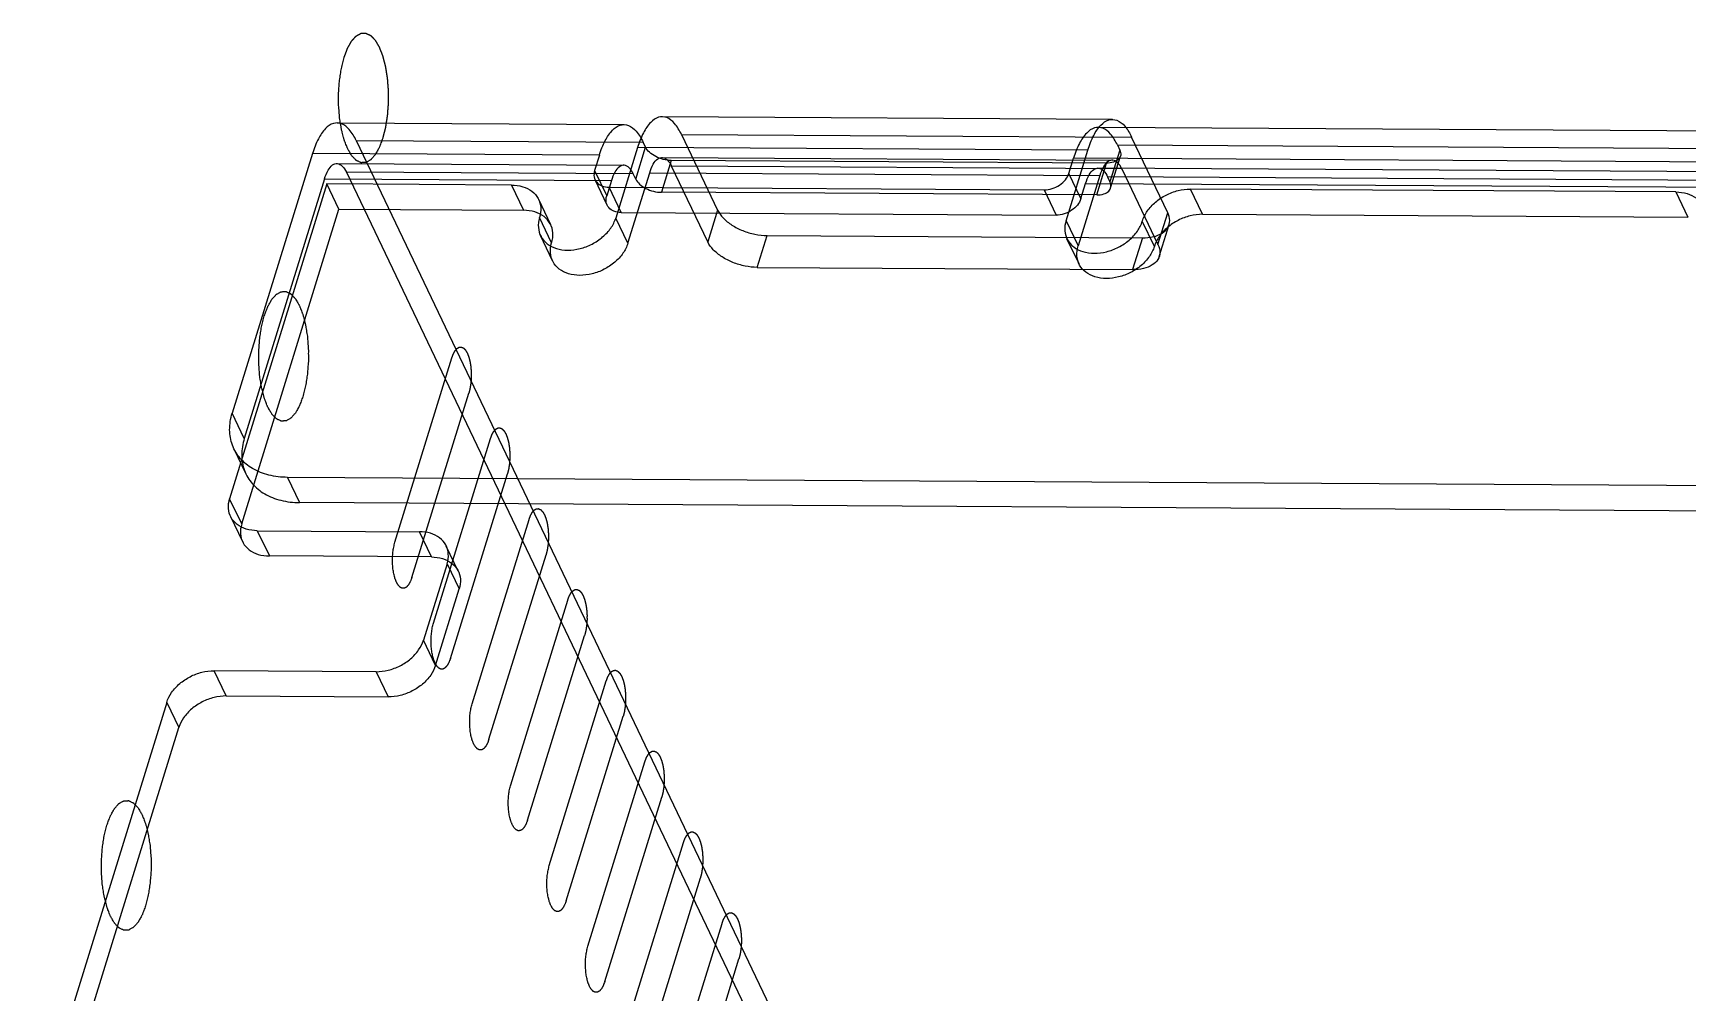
# Model space of a CAD drawing. Header units: millimetres. Extents: x 753 to 1632, y 352 to 973.
# Drawn here: x 1207.99 to 1218.18, y 779.76 to 785.67 of the extents above; entities that cross this region are included whole.
import ezdxf

# ---------------------------------------------------------------- set-up
doc = ezdxf.new("R2010")
doc.units = ezdxf.units.MM
doc.header["$LTSCALE"] = 30.734
doc.linetypes.add('HIDDEN', pattern=[0.2, 0.1, -0.1])
doc.layers.get('0').update_dxf_attribs({"linetype": 'CONTINUOUS'})
doc.layers.add('5_ALL_CURVES', color=7, linetype='CONTINUOUS')

msp = doc.modelspace()

# ---------------------------------------------------------------- linework, layer by layer
at = {"color": 6, "linetype": 'Continuous'}
for p, q in [((1214.63669, 785.13958), (1211.86552, 785.15606)), ((1209.86408, 785.11849), (1211.62994, 785.10798)), ((1218.79647, 785.06536), (1214.5489, 785.09062)), ((1209.98214, 785.01016), (1211.748, 784.99965)), ((1209.98214, 785.01016), (1215.05894, 774.38104)), ((1211.7141, 784.96687), (1211.58, 784.5329)), ((1211.70232, 784.77274), (1211.76284, 784.96857)), ((1214.48527, 784.95038), (1211.7141, 784.96687)), ((1211.76284, 784.96857), (1211.748, 784.99965)), ((1211.98358, 785.04774), (1214.75474, 785.03125)), ((1211.98358, 785.04774), (1212.20625, 784.58155)), ((1214.66696, 784.98229), (1218.91453, 784.95703)), ((1214.66696, 784.98229), (1214.6818, 784.95121)), ((1214.97741, 784.56506), (1214.75474, 785.03125)), ((1209.71266, 784.92929), (1209.21885, 783.3313)), ((1211.47852, 784.91878), (1209.71266, 784.92929)), ((1209.8626, 784.86849), (1211.62845, 784.85799)), ((1211.47852, 784.91878), (1211.44947, 784.82478)), ((1211.92152, 784.88705), (1211.861, 784.69122)), ((1211.86403, 784.90607), (1214.6352, 784.88959)), ((1214.60031, 784.87112), (1211.92152, 784.88705)), ((1214.69423, 784.83542), (1211.92306, 784.85191)), ((1212.14573, 784.38572), (1211.92306, 784.85191)), ((1214.35116, 784.51642), (1214.48527, 784.95038)), ((1214.36843, 784.80742), (1214.39748, 784.90142)), ((1218.64505, 784.87616), (1214.39748, 784.90142)), ((1214.5398, 784.67529), (1214.60031, 784.87112)), ((1214.6818, 784.95121), (1214.62128, 784.75538)), ((1214.6254, 784.71771), (1214.68592, 784.91355)), ((1209.78689, 784.77389), (1209.29307, 783.1759)), ((1209.78689, 784.77389), (1211.55274, 784.76339)), ((1211.68748, 784.80382), (1209.92163, 784.81433)), ((1209.92163, 784.81433), (1214.99843, 774.18521)), ((1211.44947, 784.82478), (1211.52369, 784.66939)), ((1211.52647, 784.61264), (1211.45225, 784.76804)), ((1211.55274, 784.76339), (1211.52369, 784.66939)), ((1211.65422, 784.37751), (1211.78833, 784.81147)), ((1211.70232, 784.77274), (1211.68748, 784.80382)), ((1211.78833, 784.81147), (1214.55949, 784.79499)), ((1214.44265, 784.65203), (1214.36843, 784.80742)), ((1214.55949, 784.79499), (1214.42538, 784.36102)), ((1218.79498, 784.81536), (1214.54741, 784.84062)), ((1218.85401, 784.7612), (1214.60644, 784.78646)), ((1214.60644, 784.78646), (1214.62128, 784.75538)), ((1214.69423, 784.83542), (1214.91689, 784.36923)), ((1209.80173, 784.74281), (1209.2031, 782.80565)), ((1210.93761, 784.73605), (1209.80173, 784.74281)), ((1209.87595, 784.58741), (1209.80173, 784.74281)), ((1210.93761, 784.73605), (1211.01183, 784.58066)), ((1211.17954, 784.49117), (1211.10532, 784.64656)), ((1211.53809, 784.72224), (1214.21688, 784.7063)), ((1211.61231, 784.56684), (1211.53809, 784.72224)), ((1214.5398, 784.67529), (1211.861, 784.69122)), ((1214.21688, 784.7063), (1214.2911, 784.55091)), ((1214.44265, 784.65203), (1214.4717, 784.74603)), ((1214.4717, 784.74603), (1218.71927, 784.72076)), ((1218.10414, 784.69343), (1215.11652, 784.7112)), ((1215.19074, 784.5558), (1215.11652, 784.7112)), ((1218.10414, 784.69343), (1218.17836, 784.53803)), ((1209.27732, 782.65025), (1209.87595, 784.58741)), ((1209.87595, 784.58741), (1211.01183, 784.58066)), ((1211.61231, 784.56684), (1214.2911, 784.55091)), ((1212.20625, 784.58155), (1212.14573, 784.38572)), ((1214.91689, 784.36923), (1214.97741, 784.56506)), ((1215.19074, 784.5558), (1218.17836, 784.53803)), ((1211.18497, 784.3803), (1211.11075, 784.53569)), ((1211.65422, 784.37751), (1211.58, 784.5329)), ((1214.35116, 784.51642), (1214.42538, 784.36102)), ((1214.89463, 784.35823), (1214.82041, 784.51363)), ((1214.92482, 784.29679), (1214.98534, 784.49263)), ((1211.1904, 784.26943), (1211.11617, 784.42483)), ((1212.45088, 784.22895), (1212.5114, 784.42478)), ((1212.5114, 784.42478), (1214.8207, 784.41104)), ((1214.43081, 784.25016), (1214.35659, 784.40555)), ((1214.8207, 784.41104), (1214.76019, 784.21521)), ((1212.45088, 784.22895), (1214.76019, 784.21521)), ((1209.29307, 783.1759), (1209.21885, 783.3313)), ((1209.22953, 783.11306), (1209.30375, 782.95766)), ((1222.49177, 782.85997), (1209.55968, 782.93689)), ((1209.55968, 782.93689), (1209.6339, 782.78149)), ((1209.27732, 782.65025), (1209.2031, 782.80565)), ((1222.566, 782.70457), (1209.6339, 782.78149)), ((1209.20844, 782.69652), (1209.28267, 782.54113)), ((1209.37352, 782.60844), (1210.37113, 782.60251)), ((1209.37352, 782.60844), (1209.44774, 782.45304)), ((1210.44536, 782.44711), (1210.37113, 782.60251)), ((1210.61043, 782.35903), (1210.53621, 782.51442)), ((1210.44536, 782.44711), (1209.44774, 782.45304)), ((1210.54155, 782.4053), (1210.39631, 781.93531)), ((1210.54155, 782.4053), (1210.61577, 782.24991)), ((1210.47053, 781.77991), (1210.61577, 782.24991)), ((1210.47053, 781.77991), (1210.39631, 781.93531)), ((1210.10486, 781.74085), (1209.10724, 781.74678)), ((1209.18147, 781.59139), (1209.10724, 781.74678)), ((1210.10486, 781.74085), (1210.17908, 781.58545)), ((1209.18147, 781.59139), (1210.17908, 781.58545)), ((1208.8158, 781.55232), (1207.99344, 778.89119)), ((1208.8158, 781.55232), (1208.89002, 781.39693)), ((1208.06767, 778.73579), (1208.89002, 781.39693))]:
    msp.add_line(p, q, dxfattribs=at)
for points, start_tangent, end_tangent in [([(1211.98358, 785.04774), (1211.94091, 785.11497), (1211.89303, 785.1507), (1211.84317, 785.15278), (1211.79462, 785.12117), (1211.7506, 785.05786), (1211.7141, 784.96687)], (-0.43099323, 0.90235516), (-0.29524737, -0.95542084)), ([(1209.98214, 785.01016), (1209.93947, 785.07739), (1209.8916, 785.11312), (1209.84173, 785.1152), (1209.79318, 785.08359), (1209.74916, 785.02028), (1209.71266, 784.92929)], (-0.43099323, 0.90235516), (-0.29524737, -0.95542084)), ([(1211.47852, 784.91878), (1211.51501, 785.00977), (1211.55903, 785.07308), (1211.60758, 785.1047), (1211.65744, 785.10262), (1211.70532, 785.06689), (1211.748, 784.99965)], (0.29524737, 0.95542084), (0.43099323, -0.90235516)), ([(1214.66696, 784.98229), (1214.62429, 785.04953), (1214.57641, 785.08526), (1214.52654, 785.08734), (1214.47799, 785.05572), (1214.43398, 784.99242), (1214.39748, 784.90142)], (-0.43099323, 0.90235516), (-0.29524737, -0.95542084)), ([(1214.48527, 784.95038), (1214.52176, 785.04137), (1214.56577, 785.10468), (1214.61433, 785.1363), (1214.66419, 785.13422), (1214.71207, 785.09849), (1214.75474, 785.03125)], (0.29524737, 0.95542084), (0.43099323, -0.90235516)), ([(1211.92152, 784.88705), (1211.87223, 784.89358), (1211.82531, 784.91123), (1211.78702, 784.93736), (1211.76284, 784.96857)], (-0.99998231, 0.00594787), (-0.43099323, 0.90235516)), ([(1209.78689, 784.77389), (1209.8093, 784.82694), (1209.83668, 784.85935), (1209.8664, 784.86827), (1209.89564, 784.85285), (1209.92163, 784.81433)], (0.29524737, 0.95542084), (0.43099323, -0.90235516)), ([(1211.68748, 784.80382), (1211.66149, 784.84235), (1211.63224, 784.85776), (1211.60253, 784.84885), (1211.57516, 784.81643), (1211.55274, 784.76339)], (-0.43099323, 0.90235516), (-0.29524737, -0.95542084)), ([(1211.78833, 784.81147), (1211.81074, 784.86452), (1211.83812, 784.89693), (1211.86783, 784.90585), (1211.89708, 784.89043), (1211.92306, 784.85191)], (0.29524737, 0.95542084), (0.43099323, -0.90235516)), ([(1214.69423, 784.83542), (1214.66824, 784.87395), (1214.63899, 784.88936), (1214.60928, 784.88045), (1214.5819, 784.84803), (1214.55949, 784.79499)], (-0.43099323, 0.90235516), (-0.29524737, -0.95542084)), ([(1214.6818, 784.95121), (1214.68739, 784.92011), (1214.67392, 784.89428), (1214.64363, 784.8771), (1214.60031, 784.87112)], (0.43099323, -0.90235516), (-0.99998231, 0.00594787)), ([(1211.44947, 784.82478), (1211.44663, 784.78546), (1211.46239, 784.75257), (1211.49421, 784.73039), (1211.53809, 784.72224)], (-0.29524737, -0.95542084), (0.99998231, -0.00594787)), ([(1211.70232, 784.77274), (1211.7265, 784.74153), (1211.76479, 784.7154), (1211.81171, 784.69775), (1211.861, 784.69122)], (0.43099323, -0.90235516), (0.99998231, -0.00594787)), ([(1214.21688, 784.7063), (1214.26562, 784.71391), (1214.31101, 784.73563), (1214.347, 784.76821), (1214.36843, 784.80742)], (0.99998231, -0.00594787), (0.29524737, 0.95542084)), ([(1214.4717, 784.74603), (1214.49412, 784.79908), (1214.5215, 784.83149), (1214.55121, 784.8404), (1214.58045, 784.82498), (1214.60644, 784.78646)], (0.29524737, 0.95542084), (0.43099323, -0.90235516)), ([(1214.5398, 784.67529), (1214.58312, 784.68127), (1214.6134, 784.69845), (1214.62688, 784.72427), (1214.62128, 784.75538)], (0.99998231, -0.00594787), (-0.43099323, 0.90235516)), ([(1210.93761, 784.73605), (1211.00731, 784.72582), (1211.06385, 784.69717), (1211.10203, 784.65298), (1211.11825, 784.59744), (1211.11075, 784.53569)], (0.99998231, -0.00594787), (-0.29524737, -0.95542084)), ([(1211.61231, 784.56684), (1211.56843, 784.57499), (1211.53662, 784.59717), (1211.52085, 784.63006), (1211.52369, 784.66939)], (-0.99998231, 0.00594787), (0.29524737, 0.95542084)), ([(1214.44265, 784.65203), (1214.42123, 784.61281), (1214.38523, 784.58023), (1214.33984, 784.55851), (1214.2911, 784.55091)], (-0.29524737, -0.95542084), (-0.99998231, 0.00594787)), ([(1214.82041, 784.51363), (1214.85103, 784.57524), (1214.90146, 784.6304), (1214.96677, 784.67396), (1215.04077, 784.70183), (1215.11652, 784.7112)], (0.29524737, 0.95542084), (0.99998231, -0.00594787)), ([(1218.10414, 784.69343), (1218.17384, 784.68319), (1218.23038, 784.65455), (1218.26857, 784.61036), (1218.28478, 784.55481), (1218.27728, 784.49307)], (0.99998231, -0.00594787), (-0.29524737, -0.95542084)), ([(1211.18497, 784.3803), (1211.19247, 784.44205), (1211.17625, 784.4976), (1211.13807, 784.54178), (1211.08153, 784.57043), (1211.01183, 784.58066)], (0.29524737, 0.95542084), (-0.99998231, 0.00594787)), ([(1212.20625, 784.58155), (1212.24063, 784.53331), (1212.29408, 784.48988), (1212.36138, 784.45531), (1212.43616, 784.43286), (1212.5114, 784.42478)], (0.43099323, -0.90235516), (0.99998231, -0.00594787)), ([(1214.8207, 784.41104), (1214.88863, 784.41827), (1214.94234, 784.43996), (1214.9769, 784.47393), (1214.98904, 784.51697), (1214.97741, 784.56506)], (0.99998231, -0.00594787), (-0.43099323, 0.90235516)), ([(1215.19074, 784.5558), (1215.11498, 784.54643), (1215.04097, 784.51856), (1214.97567, 784.47499), (1214.92525, 784.41984), (1214.89463, 784.35823)], (-0.99998231, 0.00594787), (-0.29524737, -0.95542084)), ([(1211.11075, 784.53569), (1211.10325, 784.47395), (1211.11947, 784.41839), (1211.15765, 784.37421), (1211.21419, 784.34557), (1211.28389, 784.33533)], (-0.29524737, -0.95542084), (0.99998231, -0.00594787)), ([(1211.28389, 784.33533), (1211.35965, 784.3447), (1211.43366, 784.37258), (1211.49896, 784.41615), (1211.54938, 784.4713), (1211.58, 784.5329)], (0.99998231, -0.00594787), (0.29524737, 0.95542084)), ([(1214.35116, 784.51642), (1214.34366, 784.45467), (1214.35988, 784.39912), (1214.39807, 784.35494), (1214.45461, 784.32629), (1214.5243, 784.31606)], (-0.29524737, -0.95542084), (0.99998231, -0.00594787)), ([(1214.5243, 784.31606), (1214.60007, 784.32543), (1214.67407, 784.3533), (1214.73937, 784.39687), (1214.7898, 784.45203), (1214.82041, 784.51363)], (0.99998231, -0.00594787), (0.29524737, 0.95542085)), ([(1211.35811, 784.17994), (1211.28841, 784.19017), (1211.23186, 784.21882), (1211.19368, 784.26301), (1211.17747, 784.31856), (1211.18497, 784.3803)], (-0.99998231, 0.00594787), (0.29524737, 0.95542084)), ([(1211.65422, 784.37751), (1211.6236, 784.3159), (1211.57317, 784.26074), (1211.50787, 784.21717), (1211.43386, 784.18931), (1211.35811, 784.17994)], (-0.29524737, -0.95542084), (-0.99998231, 0.00594787)), ([(1212.45088, 784.22895), (1212.37564, 784.23703), (1212.30085, 784.25948), (1212.23355, 784.29406), (1212.18011, 784.33748), (1212.14573, 784.38572)], (-0.99998231, 0.00594787), (-0.43099323, 0.90235516)), ([(1214.59852, 784.16066), (1214.52882, 784.1709), (1214.47228, 784.19955), (1214.4341, 784.24373), (1214.41788, 784.29928), (1214.42538, 784.36102)], (-0.99998231, 0.00594787), (0.29524737, 0.95542084)), ([(1214.89463, 784.35823), (1214.86401, 784.29662), (1214.81358, 784.24147), (1214.74828, 784.1979), (1214.67428, 784.17003), (1214.59852, 784.16066)], (-0.29524737, -0.95542085), (-0.99998231, 0.00594787)), ([(1214.91689, 784.36923), (1214.92853, 784.32113), (1214.91638, 784.27809), (1214.88181, 784.24412), (1214.82811, 784.22244), (1214.76019, 784.21521)], (0.43099323, -0.90235516), (-0.99998231, 0.00594787)), ([(1209.55968, 782.93689), (1209.44397, 782.95102), (1209.34477, 782.99085), (1209.26855, 783.05354), (1209.22029, 783.13489), (1209.20326, 783.22956), (1209.21885, 783.3313)], (-0.99998231, 0.00594787), (0.29524737, 0.95542084)), ([(1209.29307, 783.1759), (1209.27749, 783.07417), (1209.29451, 782.97951), (1209.34276, 782.89816), (1209.41898, 782.83546), (1209.51818, 782.79563), (1209.6339, 782.78149)], (-0.29524737, -0.95542084), (0.99998231, -0.00594787)), ([(1209.37352, 782.60844), (1209.30491, 782.61852), (1209.24926, 782.64671), (1209.21168, 782.6902), (1209.19572, 782.74488), (1209.2031, 782.80565)], (-0.99998231, 0.00594787), (0.29524737, 0.95542084)), ([(1209.27732, 782.65025), (1209.26994, 782.58947), (1209.28591, 782.5348), (1209.32349, 782.49131), (1209.37914, 782.46312), (1209.44774, 782.45304)], (-0.29524737, -0.95542084), (0.99998231, -0.00594787)), ([(1210.54155, 782.4053), (1210.54893, 782.46608), (1210.53297, 782.52075), (1210.49538, 782.56424), (1210.43973, 782.59244), (1210.37113, 782.60251)], (0.29524737, 0.95542084), (-0.99998231, 0.00594787)), ([(1210.44536, 782.44711), (1210.51396, 782.43704), (1210.56962, 782.40884), (1210.6072, 782.36535), (1210.62315, 782.31067), (1210.61577, 782.24991)], (0.99998231, -0.00594787), (-0.29524737, -0.95542084)), ([(1210.10486, 781.74085), (1210.17943, 781.75007), (1210.25227, 781.7775), (1210.31655, 781.82039), (1210.36618, 781.87467), (1210.39631, 781.93531)], (0.99998231, -0.00594787), (0.29524737, 0.95542084)), ([(1208.8158, 781.55232), (1208.84593, 781.61296), (1208.89557, 781.66725), (1208.95984, 781.71013), (1209.03268, 781.73756), (1209.10724, 781.74678)], (0.29524737, 0.95542084), (0.99998231, -0.00594787)), ([(1210.47053, 781.77991), (1210.44039, 781.71927), (1210.39076, 781.66498), (1210.32648, 781.6221), (1210.25365, 781.59467), (1210.17908, 781.58545)], (-0.29524737, -0.95542084), (-0.99998231, 0.00594787)), ([(1209.18147, 781.59139), (1209.10689, 781.58216), (1209.03405, 781.55473), (1208.96978, 781.51184), (1208.92015, 781.45756), (1208.89002, 781.39693)], (-0.99998231, 0.00594787), (-0.29524737, -0.95542084))]:
    msp.add_spline(points, degree=3, dxfattribs=dict(at, start_tangent=start_tangent, end_tangent=end_tangent))
at = {"layer": '5_ALL_CURVES', "color": 40, "linetype": 'Continuous'}
for p, q in [((1210.22035, 782.53725), (1210.57135, 783.67307)), ((1210.32426, 782.31969), (1210.67526, 783.45552)), ((1210.45786, 782.03998), (1210.80886, 783.1758)), ((1210.56177, 781.82242), (1210.91277, 782.95825)), ((1210.69537, 781.54271), (1211.04637, 782.67853)), ((1210.79928, 781.32515), (1211.15028, 782.46098)), ((1210.93288, 781.04544), (1211.28388, 782.18127)), ((1211.0368, 780.82789), (1211.38779, 781.96371)), ((1211.1704, 780.54817), (1211.52139, 781.684)), ((1211.27431, 780.33062), (1211.6253, 781.46644)), ((1211.40791, 780.0509), (1211.7589, 781.18673)), ((1211.51182, 779.83335), (1211.86281, 780.96917)), ((1211.64542, 779.55364), (1211.99641, 780.68946)), ((1211.74933, 779.33608), (1212.10032, 780.4719)), ((1211.88293, 779.05637), (1212.23392, 780.19219)), ((1211.98684, 778.83881), (1212.33784, 779.97464))]:
    msp.add_line(p, q, dxfattribs=at)
at = {"layer": '5_ALL_CURVES', "color": 8, "linetype": 'HIDDEN', "start_tangent": (0.35144619, 0.93620808), "end_tangent": (-0.24371297, -0.9698474)}
for points in [[(1209.90764, 785.52066), (1209.91817, 785.54872), (1209.92344, 785.56275), (1209.92607, 785.56976), (1209.9287, 785.57678), (1209.9318, 785.58234), (1209.9349, 785.58791), (1209.9411, 785.59904), (1209.9473, 785.61017), (1209.9504, 785.61573), (1209.95349, 785.6213), (1209.95694, 785.6252), (1209.96039, 785.6291), (1209.96728, 785.6369), (1209.97417, 785.64471), (1209.97761, 785.64861), (1209.98106, 785.65251), (1209.98479, 785.65462), (1209.98852, 785.65673), (1209.99597, 785.66095), (1210.00343, 785.66517), (1210.00716, 785.66728), (1210.01089, 785.66939), (1210.01462, 785.66956), (1210.01836, 785.66972), (1210.02584, 785.67005), (1210.03331, 785.67038), (1210.03705, 785.67054), (1210.04079, 785.67071), (1210.04446, 785.66898), (1210.04813, 785.66724), (1210.05547, 785.66377), (1210.06281, 785.66031), (1210.06648, 785.65857), (1210.07015, 785.65684), (1210.07361, 785.65328), (1210.07707, 785.64971), (1210.08399, 785.64258), (1210.09091, 785.63545), (1210.09437, 785.63188), (1210.09783, 785.62832), (1210.10101, 785.62294), (1210.10418, 785.61757), (1210.11053, 785.60683), (1210.11687, 785.59609), (1210.12005, 785.59072), (1210.12322, 785.58535), (1210.12587, 785.57857), (1210.12852, 785.57179), (1210.13383, 785.55822), (1210.13913, 785.54466), (1210.14179, 785.53787), (1210.14444, 785.53109), (1210.14653, 785.52308), (1210.14862, 785.51506), (1210.1528, 785.49903), (1210.15698, 785.483), (1210.15908, 785.47498), (1210.16117, 785.46696), (1210.16262, 785.45802), (1210.16406, 785.44907), (1210.16696, 785.43119), (1210.16986, 785.4133), (1210.17276, 785.39541), (1210.17428, 785.376), (1210.1758, 785.35659), (1210.17731, 785.33718), (1210.17883, 785.31777), (1210.17886, 785.29826), (1210.17889, 785.27874), (1210.17891, 785.25923), (1210.17894, 785.23971), (1210.17751, 785.22051), (1210.17609, 785.2013), (1210.17466, 785.1821), (1210.17324, 785.16289), (1210.17041, 785.14472), (1210.16759, 785.12656), (1210.16477, 785.10839), (1210.16194, 785.09022), (1210.15774, 785.07352), (1210.15354, 785.05681), (1210.14515, 785.02339)], [(1210.57135, 783.67307), (1210.57596, 783.68535), (1210.57826, 783.69149), (1210.58056, 783.69763), (1210.58328, 783.70249), (1210.58599, 783.70736), (1210.5887, 783.71223), (1210.59141, 783.7171), (1210.59443, 783.72052), (1210.59744, 783.72393), (1210.60046, 783.72734), (1210.60347, 783.73076), (1210.60673, 783.7326), (1210.60999, 783.73445), (1210.61326, 783.7363), (1210.61652, 783.73814), (1210.61979, 783.73829), (1210.62306, 783.73843), (1210.62633, 783.73858), (1210.6296, 783.73872), (1210.63281, 783.7372), (1210.63602, 783.73569), (1210.63923, 783.73417), (1210.64244, 783.73265), (1210.64547, 783.72953), (1210.6485, 783.72641), (1210.65153, 783.72329), (1210.65456, 783.72017), (1210.65734, 783.71547), (1210.66011, 783.71077), (1210.66289, 783.70607), (1210.66566, 783.70138), (1210.66799, 783.69544), (1210.67031, 783.68951), (1210.67263, 783.68357), (1210.67495, 783.67764), (1210.67678, 783.67062), (1210.67861, 783.66361), (1210.68227, 783.64958), (1210.6848, 783.63393), (1210.68734, 783.61828), (1210.68867, 783.60129), (1210.68999, 783.58431), (1210.69002, 783.56723), (1210.69004, 783.55016), (1210.6888, 783.53335), (1210.68755, 783.51655), (1210.68508, 783.50065), (1210.68261, 783.48476), (1210.67893, 783.47014), (1210.67526, 783.45552)], [(1210.80886, 783.1758), (1210.81347, 783.18808), (1210.81577, 783.19422), (1210.81808, 783.20036), (1210.82079, 783.20523), (1210.8235, 783.21009), (1210.82621, 783.21496), (1210.82892, 783.21983), (1210.83194, 783.22325), (1210.83495, 783.22666), (1210.83797, 783.23007), (1210.84098, 783.23349), (1210.84424, 783.23533), (1210.84751, 783.23718), (1210.85077, 783.23903), (1210.85403, 783.24087), (1210.8573, 783.24102), (1210.86057, 783.24116), (1210.86384, 783.24131), (1210.86711, 783.24145), (1210.87032, 783.23993), (1210.87353, 783.23842), (1210.87675, 783.2369), (1210.87996, 783.23538), (1210.88298, 783.23226), (1210.88601, 783.22914), (1210.88904, 783.22602), (1210.89207, 783.2229), (1210.89485, 783.2182), (1210.89762, 783.21351), (1210.9004, 783.20881), (1210.90318, 783.20411), (1210.9055, 783.19817), (1210.90782, 783.19224), (1210.91014, 783.1863), (1210.91246, 783.18037), (1210.91429, 783.17335), (1210.91612, 783.16634), (1210.91978, 783.15231), (1210.92231, 783.13666), (1210.92485, 783.12101), (1210.92618, 783.10402), (1210.92751, 783.08704), (1210.92753, 783.06997), (1210.92755, 783.05289), (1210.92631, 783.03609), (1210.92506, 783.01928), (1210.92259, 783.00338), (1210.92012, 782.98749), (1210.91644, 782.97287), (1210.91277, 782.95825)], [(1211.04637, 782.67853), (1211.05098, 782.69081), (1211.05328, 782.69695), (1211.05559, 782.70309), (1211.0583, 782.70796), (1211.06101, 782.71283), (1211.06372, 782.7177), (1211.06643, 782.72256), (1211.06945, 782.72598), (1211.07246, 782.72939), (1211.07548, 782.73281), (1211.07849, 782.73622), (1211.08175, 782.73807), (1211.08502, 782.73991), (1211.08828, 782.74176), (1211.09154, 782.74361), (1211.09481, 782.74375), (1211.09808, 782.74389), (1211.10135, 782.74404), (1211.10462, 782.74418), (1211.10783, 782.74267), (1211.11105, 782.74115), (1211.11426, 782.73963), (1211.11747, 782.73811), (1211.1205, 782.73499), (1211.12352, 782.73187), (1211.12655, 782.72875), (1211.12958, 782.72563), (1211.13236, 782.72094), (1211.13513, 782.71624), (1211.13791, 782.71154), (1211.14069, 782.70684), (1211.14301, 782.7009), (1211.14533, 782.69497), (1211.14765, 782.68903), (1211.14997, 782.6831), (1211.1518, 782.67609), (1211.15363, 782.66907), (1211.15729, 782.65504), (1211.15982, 782.63939), (1211.16236, 782.62374), (1211.16369, 782.60675), (1211.16502, 782.58977), (1211.16504, 782.5727), (1211.16506, 782.55562), (1211.16382, 782.53882), (1211.16257, 782.52201), (1211.1601, 782.50612), (1211.15763, 782.49022), (1211.15395, 782.4756), (1211.15028, 782.46098)], [(1211.28388, 782.18127), (1211.28849, 782.19354), (1211.29079, 782.19968), (1211.2931, 782.20582), (1211.29581, 782.21069), (1211.29852, 782.21556), (1211.30123, 782.22043), (1211.30394, 782.2253), (1211.30696, 782.22871), (1211.30997, 782.23212), (1211.31299, 782.23554), (1211.316, 782.23895), (1211.31927, 782.2408), (1211.32253, 782.24264), (1211.32579, 782.24449), (1211.32905, 782.24634), (1211.33232, 782.24648), (1211.33559, 782.24663), (1211.33886, 782.24677), (1211.34214, 782.24691), (1211.34535, 782.2454), (1211.34856, 782.24388), (1211.35177, 782.24236), (1211.35498, 782.24085), (1211.35801, 782.23773), (1211.36104, 782.23461), (1211.36406, 782.23149), (1211.36709, 782.22837), (1211.36987, 782.22367), (1211.37264, 782.21897), (1211.37542, 782.21427), (1211.3782, 782.20957), (1211.38052, 782.20364), (1211.38284, 782.1977), (1211.38516, 782.19177), (1211.38748, 782.18583), (1211.38931, 782.17882), (1211.39114, 782.1718), (1211.3948, 782.15777), (1211.39734, 782.14212), (1211.39987, 782.12647), (1211.4012, 782.10949), (1211.40253, 782.0925), (1211.40255, 782.07543), (1211.40258, 782.05835), (1211.40133, 782.04155), (1211.40008, 782.02474), (1211.39761, 782.00885), (1211.39514, 781.99295), (1211.39147, 781.97833), (1211.38779, 781.96371)], [(1211.52139, 781.684), (1211.526, 781.69627), (1211.5283, 781.70241), (1211.53061, 781.70855), (1211.53332, 781.71342), (1211.53603, 781.71829), (1211.53874, 781.72316), (1211.54145, 781.72803), (1211.54447, 781.73144), (1211.54748, 781.73485), (1211.5505, 781.73827), (1211.55351, 781.74168), (1211.55678, 781.74353), (1211.56004, 781.74538), (1211.5633, 781.74722), (1211.56656, 781.74907), (1211.56983, 781.74921), (1211.5731, 781.74936), (1211.57638, 781.7495), (1211.57965, 781.74964), (1211.58286, 781.74813), (1211.58607, 781.74661), (1211.58928, 781.74509), (1211.59249, 781.74358), (1211.59552, 781.74046), (1211.59855, 781.73734), (1211.60157, 781.73422), (1211.6046, 781.7311), (1211.60738, 781.7264), (1211.61016, 781.7217), (1211.61293, 781.717), (1211.61571, 781.7123), (1211.61803, 781.70637), (1211.62035, 781.70043), (1211.62267, 781.6945), (1211.62499, 781.68856), (1211.62682, 781.68155), (1211.62865, 781.67453), (1211.63231, 781.66051), (1211.63485, 781.64485), (1211.63738, 781.6292), (1211.63871, 781.61222), (1211.64004, 781.59523), (1211.64006, 781.57816), (1211.64009, 781.56109), (1211.63884, 781.54428), (1211.63759, 781.52747), (1211.63512, 781.51158), (1211.63265, 781.49568), (1211.62898, 781.48106), (1211.6253, 781.46644)], [(1211.7589, 781.18673), (1211.76351, 781.19901), (1211.76582, 781.20514), (1211.76812, 781.21128), (1211.77083, 781.21615), (1211.77354, 781.22102), (1211.77625, 781.22589), (1211.77897, 781.23076), (1211.78198, 781.23417), (1211.785, 781.23759), (1211.78801, 781.241), (1211.79103, 781.24441), (1211.79429, 781.24626), (1211.79755, 781.24811), (1211.80081, 781.24995), (1211.80407, 781.2518), (1211.80734, 781.25194), (1211.81062, 781.25209), (1211.81389, 781.25223), (1211.81716, 781.25238), (1211.82037, 781.25086), (1211.82358, 781.24934), (1211.82679, 781.24783), (1211.83, 781.24631), (1211.83303, 781.24319), (1211.83606, 781.24007), (1211.83909, 781.23695), (1211.84211, 781.23383), (1211.84489, 781.22913), (1211.84767, 781.22443), (1211.85044, 781.21973), (1211.85322, 781.21503), (1211.85554, 781.2091), (1211.85786, 781.20316), (1211.86018, 781.19723), (1211.8625, 781.19129), (1211.86433, 781.18428), (1211.86616, 781.17727), (1211.86982, 781.16324), (1211.87236, 781.14759), (1211.87489, 781.13193), (1211.87622, 781.11495), (1211.87755, 781.09797), (1211.87757, 781.08089), (1211.8776, 781.06382), (1211.87635, 781.04701), (1211.8751, 781.03021), (1211.87263, 781.01431), (1211.87016, 780.99841), (1211.86649, 780.98379), (1211.86281, 780.96917)], [(1211.99641, 780.68946), (1212.00102, 780.70174), (1212.00333, 780.70788), (1212.00563, 780.71401), (1212.00834, 780.71888), (1212.01105, 780.72375), (1212.01377, 780.72862), (1212.01648, 780.73349), (1212.01949, 780.7369), (1212.02251, 780.74032), (1212.02552, 780.74373), (1212.02854, 780.74715), (1212.0318, 780.74899), (1212.03506, 780.75084), (1212.03832, 780.75268), (1212.04159, 780.75453), (1212.04486, 780.75468), (1212.04813, 780.75482), (1212.0514, 780.75496), (1212.05467, 780.75511), (1212.05788, 780.75359), (1212.06109, 780.75207), (1212.0643, 780.75056), (1212.06751, 780.74904), (1212.07054, 780.74592), (1212.07357, 780.7428), (1212.0766, 780.73968), (1212.07963, 780.73656), (1212.0824, 780.73186), (1212.08518, 780.72716), (1212.08795, 780.72246), (1212.09073, 780.71776), (1212.09305, 780.71183), (1212.09537, 780.70589), (1212.09769, 780.69996), (1212.10002, 780.69403), (1212.10185, 780.68701), (1212.10367, 780.68), (1212.10733, 780.66597), (1212.10987, 780.65032), (1212.1124, 780.63466), (1212.11373, 780.61768), (1212.11506, 780.6007), (1212.11509, 780.58362), (1212.11511, 780.56655), (1212.11386, 780.54974), (1212.11261, 780.53294), (1212.11014, 780.51704), (1212.10767, 780.50115), (1212.104, 780.48653), (1212.10032, 780.4719)], [(1212.23392, 780.19219), (1212.23853, 780.20447), (1212.24084, 780.21061), (1212.24314, 780.21675), (1212.24585, 780.22161), (1212.24857, 780.22648), (1212.25128, 780.23135), (1212.25399, 780.23622), (1212.257, 780.23964), (1212.26002, 780.24305), (1212.26303, 780.24646), (1212.26605, 780.24988), (1212.26931, 780.25172), (1212.27257, 780.25357), (1212.27583, 780.25542), (1212.2791, 780.25726), (1212.28237, 780.25741), (1212.28564, 780.25755), (1212.28891, 780.2577), (1212.29218, 780.25784), (1212.29539, 780.25632), (1212.2986, 780.25481), (1212.30181, 780.25329), (1212.30502, 780.25177), (1212.30805, 780.24865), (1212.31108, 780.24553), (1212.31411, 780.24241), (1212.31714, 780.23929), (1212.31991, 780.23459), (1212.32269, 780.22989), (1212.32547, 780.22519), (1212.32824, 780.2205), (1212.33056, 780.21456), (1212.33288, 780.20863), (1212.33521, 780.20269), (1212.33753, 780.19676), (1212.33936, 780.18974), (1212.34119, 780.18273), (1212.34484, 780.1687), (1212.34738, 780.15305), (1212.34992, 780.1374), (1212.35124, 780.12041), (1212.35257, 780.10343), (1212.3526, 780.08635), (1212.35262, 780.06928), (1212.35137, 780.05247), (1212.35013, 780.03567), (1212.34765, 780.01977), (1212.34518, 780.00388), (1212.34151, 779.98926), (1212.33784, 779.97464)]]:
    msp.add_spline(points, degree=3, dxfattribs=at)
at = {"layer": '5_ALL_CURVES', "color": 40, "linetype": 'Continuous'}
for points, start_tangent, end_tangent in [([(1210.14515, 785.02339), (1210.13461, 784.99533), (1210.12935, 784.98129), (1210.12671, 784.97428), (1210.12408, 784.96726), (1210.12098, 784.9617), (1210.11788, 784.95613), (1210.11168, 784.945), (1210.10549, 784.93388), (1210.10239, 784.92831), (1210.09929, 784.92275), (1210.09584, 784.91885), (1210.0924, 784.91494), (1210.08551, 784.90714), (1210.07861, 784.89934), (1210.07517, 784.89544), (1210.07172, 784.89153), (1210.06799, 784.88942), (1210.06427, 784.88731), (1210.05681, 784.88309), (1210.04935, 784.87887), (1210.04563, 784.87676), (1210.0419, 784.87465), (1210.03816, 784.87449), (1210.03442, 784.87432), (1210.02695, 784.87399), (1210.01947, 784.87366), (1210.01573, 784.8735), (1210.01199, 784.87333), (1210.00832, 784.87507), (1210.00465, 784.8768), (1209.99732, 784.88027), (1209.98998, 784.88374), (1209.98631, 784.88547), (1209.98264, 784.8872), (1209.97918, 784.89077), (1209.97572, 784.89433), (1209.96879, 784.90147), (1209.96187, 784.9086), (1209.95841, 784.91216), (1209.95495, 784.91573), (1209.95178, 784.9211), (1209.9486, 784.92647), (1209.94226, 784.93721), (1209.93591, 784.94795), (1209.93274, 784.95332), (1209.92957, 784.95869), (1209.92691, 784.96547), (1209.92426, 784.97226), (1209.91895, 784.98582), (1209.91365, 784.99939), (1209.911, 785.00617), (1209.90834, 785.01295), (1209.90625, 785.02097), (1209.90416, 785.02898), (1209.89998, 785.04502), (1209.8958, 785.06105), (1209.89371, 785.06906), (1209.89162, 785.07708), (1209.89017, 785.08602), (1209.88872, 785.09497), (1209.88582, 785.11286), (1209.88292, 785.13075), (1209.88002, 785.14863), (1209.87851, 785.16804), (1209.87699, 785.18745), (1209.87547, 785.20686), (1209.87395, 785.22627), (1209.87392, 785.24579), (1209.8739, 785.2653), (1209.87387, 785.28481), (1209.87384, 785.30433), (1209.87527, 785.32353), (1209.87669, 785.34274), (1209.87812, 785.36195), (1209.87955, 785.38115), (1209.88237, 785.39932), (1209.88519, 785.41749), (1209.88802, 785.43565), (1209.89084, 785.45382), (1209.89504, 785.47053), (1209.89924, 785.48724), (1209.90764, 785.52066)], (-0.35144619, -0.93620808), (0.24371297, 0.9698474)), ([(1209.41624, 783.9305), (1209.42678, 783.95856), (1209.43204, 783.9726), (1209.43468, 783.97961), (1209.43731, 783.98663), (1209.44041, 783.99219), (1209.44351, 783.99776), (1209.4497, 784.00888), (1209.4559, 784.02001), (1209.459, 784.02558), (1209.4621, 784.03114), (1209.46555, 784.03504), (1209.46899, 784.03895), (1209.47588, 784.04675), (1209.48277, 784.05455), (1209.48622, 784.05845), (1209.48967, 784.06236), (1209.49339, 784.06447), (1209.49712, 784.06658), (1209.50458, 784.0708), (1209.51203, 784.07502), (1209.51576, 784.07713), (1209.51949, 784.07924), (1209.52323, 784.0794), (1209.52697, 784.07957), (1209.53444, 784.0799), (1209.54192, 784.08023), (1209.54566, 784.08039), (1209.5494, 784.08056), (1209.55306, 784.07882), (1209.55673, 784.07709), (1209.56407, 784.07362), (1209.57141, 784.07015), (1209.57508, 784.06842), (1209.57875, 784.06669), (1209.58221, 784.06312), (1209.58567, 784.05956), (1209.5926, 784.05242), (1209.59952, 784.04529), (1209.60298, 784.04173), (1209.60644, 784.03816), (1209.60961, 784.03279), (1209.61279, 784.02742), (1209.61913, 784.01668), (1209.62548, 784.00594), (1209.62865, 784.00057), (1209.63182, 783.9952), (1209.63448, 783.98842), (1209.63713, 783.98163), (1209.64243, 783.96807), (1209.64774, 783.9545), (1209.65039, 783.94772), (1209.65305, 783.94094), (1209.65514, 783.93292), (1209.65723, 783.92491), (1209.66141, 783.90887), (1209.66559, 783.89284), (1209.66768, 783.88483), (1209.66977, 783.87681), (1209.67122, 783.86787), (1209.67267, 783.85892), (1209.67557, 783.84103), (1209.67847, 783.82314), (1209.68136, 783.80526), (1209.68288, 783.78585), (1209.6844, 783.76644), (1209.68592, 783.74703), (1209.68744, 783.72762), (1209.68746, 783.7081), (1209.68749, 783.68859), (1209.68752, 783.66907), (1209.68755, 783.64956), (1209.68612, 783.63036), (1209.68469, 783.61115), (1209.68327, 783.59194), (1209.68184, 783.57274), (1209.67902, 783.55457), (1209.6762, 783.5364), (1209.67337, 783.51824), (1209.67055, 783.50007), (1209.66635, 783.48336), (1209.66215, 783.46665), (1209.65375, 783.43323)], (0.35144619, 0.93620808), (-0.24371297, -0.9698474)), ([(1209.65375, 783.43323), (1209.64322, 783.40517), (1209.63795, 783.39114), (1209.63532, 783.38412), (1209.63268, 783.37711), (1209.62959, 783.37154), (1209.62649, 783.36598), (1209.62029, 783.35485), (1209.61409, 783.34372), (1209.61099, 783.33816), (1209.60789, 783.33259), (1209.60445, 783.32869), (1209.601, 783.32479), (1209.59411, 783.31699), (1209.58722, 783.30918), (1209.58377, 783.30528), (1209.58033, 783.30138), (1209.5766, 783.29927), (1209.57287, 783.29716), (1209.56542, 783.29294), (1209.55796, 783.28872), (1209.55423, 783.28661), (1209.5505, 783.2845), (1209.54677, 783.28433), (1209.54303, 783.28417), (1209.53555, 783.28384), (1209.52807, 783.28351), (1209.52434, 783.28335), (1209.5206, 783.28318), (1209.51693, 783.28491), (1209.51326, 783.28665), (1209.50592, 783.29011), (1209.49858, 783.29358), (1209.49491, 783.29532), (1209.49124, 783.29705), (1209.48778, 783.30061), (1209.48432, 783.30418), (1209.4774, 783.31131), (1209.47048, 783.31844), (1209.46701, 783.32201), (1209.46355, 783.32557), (1209.46038, 783.33094), (1209.45721, 783.33632), (1209.45086, 783.34706), (1209.44452, 783.3578), (1209.44134, 783.36317), (1209.43817, 783.36854), (1209.43552, 783.37532), (1209.43286, 783.3821), (1209.42756, 783.39567), (1209.42225, 783.40923), (1209.4196, 783.41602), (1209.41695, 783.4228), (1209.41486, 783.43081), (1209.41277, 783.43883), (1209.40859, 783.45486), (1209.4044, 783.47089), (1209.40231, 783.47891), (1209.40022, 783.48693), (1209.39877, 783.49587), (1209.39732, 783.50481), (1209.39443, 783.5227), (1209.39153, 783.54059), (1209.38863, 783.55848), (1209.38711, 783.57789), (1209.38559, 783.5973), (1209.38408, 783.61671), (1209.38256, 783.63612), (1209.38253, 783.65563), (1209.3825, 783.67515), (1209.38248, 783.69466), (1209.38245, 783.71417), (1209.38387, 783.73338), (1209.3853, 783.75259), (1209.38673, 783.77179), (1209.38815, 783.791), (1209.39097, 783.80916), (1209.3938, 783.82733), (1209.39662, 783.8455), (1209.39945, 783.86366), (1209.40364, 783.88037), (1209.40784, 783.89708), (1209.41624, 783.9305)], (-0.35144619, -0.93620808), (0.24371297, 0.9698474)), ([(1210.32426, 782.31969), (1210.31965, 782.30741), (1210.31735, 782.30128), (1210.31504, 782.29514), (1210.31233, 782.29027), (1210.30962, 782.2854), (1210.30691, 782.28053), (1210.3042, 782.27566), (1210.30118, 782.27225), (1210.29817, 782.26883), (1210.29515, 782.26542), (1210.29214, 782.26201), (1210.28888, 782.26016), (1210.28561, 782.25831), (1210.28235, 782.25647), (1210.27909, 782.25462), (1210.27582, 782.25448), (1210.27255, 782.25433), (1210.26928, 782.25419), (1210.26601, 782.25404), (1210.2628, 782.25556), (1210.25959, 782.25708), (1210.25637, 782.25859), (1210.25316, 782.26011), (1210.25014, 782.26323), (1210.24711, 782.26635), (1210.24408, 782.26947), (1210.24105, 782.27259), (1210.23827, 782.27729), (1210.2355, 782.28199), (1210.23272, 782.28669), (1210.22994, 782.29139), (1210.22762, 782.29732), (1210.2253, 782.30326), (1210.22298, 782.30919), (1210.22066, 782.31513), (1210.21883, 782.32214), (1210.217, 782.32915), (1210.21334, 782.34318), (1210.21081, 782.35883), (1210.20827, 782.37449), (1210.20694, 782.39147), (1210.20561, 782.40846), (1210.20559, 782.42553), (1210.20557, 782.4426), (1210.20681, 782.45941), (1210.20806, 782.47621), (1210.21053, 782.49211), (1210.213, 782.50801), (1210.21668, 782.52263), (1210.22035, 782.53725)], (-0.35144619, -0.93620808), (0.24371297, 0.9698474)), ([(1210.56177, 781.82242), (1210.55716, 781.81015), (1210.55486, 781.80401), (1210.55256, 781.79787), (1210.54984, 781.793), (1210.54713, 781.78813), (1210.54442, 781.78326), (1210.54171, 781.77839), (1210.53869, 781.77498), (1210.53568, 781.77157), (1210.53266, 781.76815), (1210.52965, 781.76474), (1210.52639, 781.76289), (1210.52313, 781.76104), (1210.51986, 781.7592), (1210.5166, 781.75735), (1210.51333, 781.75721), (1210.51006, 781.75706), (1210.50679, 781.75692), (1210.50352, 781.75678), (1210.50031, 781.75829), (1210.4971, 781.75981), (1210.49389, 781.76133), (1210.49068, 781.76284), (1210.48765, 781.76596), (1210.48462, 781.76908), (1210.48159, 781.7722), (1210.47856, 781.77532), (1210.47578, 781.78002), (1210.47301, 781.78472), (1210.47023, 781.78942), (1210.46746, 781.79412), (1210.46513, 781.80005), (1210.46281, 781.80599), (1210.46049, 781.81192), (1210.45817, 781.81786), (1210.45634, 781.82487), (1210.45451, 781.83189), (1210.45085, 781.84591), (1210.44832, 781.86157), (1210.44578, 781.87722), (1210.44445, 781.8942), (1210.44313, 781.91119), (1210.4431, 781.92826), (1210.44308, 781.94534), (1210.44432, 781.96214), (1210.44557, 781.97895), (1210.44804, 781.99484), (1210.45051, 782.01074), (1210.45419, 782.02536), (1210.45786, 782.03998)], (-0.35144619, -0.93620808), (0.24371297, 0.9698474)), ([(1210.79928, 781.32515), (1210.79468, 781.31288), (1210.79237, 781.30674), (1210.79007, 781.3006), (1210.78736, 781.29573), (1210.78464, 781.29086), (1210.78193, 781.28599), (1210.77922, 781.28112), (1210.77621, 781.27771), (1210.77319, 781.2743), (1210.77018, 781.27088), (1210.76716, 781.26747), (1210.7639, 781.26562), (1210.76064, 781.26378), (1210.75737, 781.26193), (1210.75411, 781.26008), (1210.75084, 781.25994), (1210.74757, 781.2598), (1210.7443, 781.25965), (1210.74103, 781.25951), (1210.73782, 781.26102), (1210.73461, 781.26254), (1210.7314, 781.26406), (1210.72819, 781.26557), (1210.72516, 781.26869), (1210.72213, 781.27181), (1210.7191, 781.27493), (1210.71607, 781.27805), (1210.7133, 781.28275), (1210.71052, 781.28745), (1210.70774, 781.29215), (1210.70497, 781.29685), (1210.70265, 781.30278), (1210.70032, 781.30872), (1210.698, 781.31465), (1210.69568, 781.32059), (1210.69385, 781.3276), (1210.69202, 781.33462), (1210.68836, 781.34865), (1210.68583, 781.3643), (1210.68329, 781.37995), (1210.68196, 781.39693), (1210.68064, 781.41392), (1210.68061, 781.43099), (1210.68059, 781.44807), (1210.68184, 781.46487), (1210.68308, 781.48168), (1210.68555, 781.49757), (1210.68802, 781.51347), (1210.6917, 781.52809), (1210.69537, 781.54271)], (-0.35144619, -0.93620808), (0.24371297, 0.9698474)), ([(1211.0368, 780.82789), (1211.03219, 780.81561), (1211.02988, 780.80947), (1211.02758, 780.80333), (1211.02487, 780.79846), (1211.02216, 780.79359), (1211.01944, 780.78873), (1211.01673, 780.78386), (1211.01372, 780.78044), (1211.0107, 780.77703), (1211.00769, 780.77361), (1211.00467, 780.7702), (1211.00141, 780.76835), (1210.99815, 780.76651), (1210.99489, 780.76466), (1210.99162, 780.76281), (1210.98835, 780.76267), (1210.98508, 780.76253), (1210.98181, 780.76238), (1210.97854, 780.76224), (1210.97533, 780.76376), (1210.97212, 780.76527), (1210.96891, 780.76679), (1210.9657, 780.76831), (1210.96267, 780.77143), (1210.95964, 780.77455), (1210.95661, 780.77767), (1210.95358, 780.78079), (1210.95081, 780.78548), (1210.94803, 780.79018), (1210.94525, 780.79488), (1210.94248, 780.79958), (1210.94016, 780.80552), (1210.93784, 780.81145), (1210.93551, 780.81739), (1210.93319, 780.82332), (1210.93136, 780.83033), (1210.92953, 780.83735), (1210.92588, 780.85138), (1210.92334, 780.86703), (1210.9208, 780.88268), (1210.91948, 780.89967), (1210.91815, 780.91665), (1210.91812, 780.93372), (1210.9181, 780.9508), (1210.91935, 780.9676), (1210.92059, 780.98441), (1210.92307, 781.0003), (1210.92554, 781.0162), (1210.92921, 781.03082), (1210.93288, 781.04544)], (-0.35144619, -0.93620808), (0.24371297, 0.9698474)), ([(1208.44798, 780.79719), (1208.45851, 780.82526), (1208.46378, 780.83929), (1208.46641, 780.8463), (1208.46904, 780.85332), (1208.47214, 780.85888), (1208.47524, 780.86445), (1208.48144, 780.87558), (1208.48764, 780.88671), (1208.49074, 780.89227), (1208.49383, 780.89784), (1208.49728, 780.90174), (1208.50073, 780.90564), (1208.50762, 780.91344), (1208.51451, 780.92124), (1208.51795, 780.92515), (1208.5214, 780.92905), (1208.52513, 780.93116), (1208.52886, 780.93327), (1208.53631, 780.93749), (1208.54377, 780.94171), (1208.5475, 780.94382), (1208.55123, 780.94593), (1208.55496, 780.94609), (1208.5587, 780.94626), (1208.56618, 780.94659), (1208.57365, 780.94692), (1208.57739, 780.94708), (1208.58113, 780.94725), (1208.5848, 780.94551), (1208.58847, 780.94378), (1208.59581, 780.94031), (1208.60315, 780.93685), (1208.60682, 780.93511), (1208.61049, 780.93338), (1208.61395, 780.92981), (1208.61741, 780.92625), (1208.62433, 780.91912), (1208.63125, 780.91199), (1208.63471, 780.90842), (1208.63818, 780.90485), (1208.64135, 780.89948), (1208.64452, 780.89411), (1208.65087, 780.88337), (1208.65721, 780.87263), (1208.66039, 780.86726), (1208.66356, 780.86189), (1208.66621, 780.85511), (1208.66886, 780.84833), (1208.67417, 780.83476), (1208.67948, 780.8212), (1208.68213, 780.81441), (1208.68478, 780.80763), (1208.68687, 780.79961), (1208.68896, 780.7916), (1208.69314, 780.77557), (1208.69733, 780.75953), (1208.69942, 780.75152), (1208.70151, 780.7435), (1208.70296, 780.73456), (1208.7044, 780.72561), (1208.7073, 780.70773), (1208.7102, 780.68984), (1208.7131, 780.67195), (1208.71462, 780.65254), (1208.71614, 780.63313), (1208.71765, 780.61372), (1208.71917, 780.59431), (1208.7192, 780.57479), (1208.71923, 780.55528), (1208.71925, 780.53577), (1208.71928, 780.51625), (1208.71785, 780.49705), (1208.71643, 780.47784), (1208.715, 780.45864), (1208.71358, 780.43943), (1208.71075, 780.42126), (1208.70793, 780.4031), (1208.70511, 780.38493), (1208.70228, 780.36676), (1208.69808, 780.35005), (1208.69389, 780.33334), (1208.68549, 780.29993)], (0.35144619, 0.93620808), (-0.24371297, -0.9698474)), ([(1208.68549, 780.29993), (1208.67495, 780.27186), (1208.66969, 780.25783), (1208.66705, 780.25082), (1208.66442, 780.2438), (1208.66132, 780.23824), (1208.65822, 780.23267), (1208.65202, 780.22154), (1208.64583, 780.21041), (1208.64273, 780.20485), (1208.63963, 780.19929), (1208.63618, 780.19538), (1208.63274, 780.19148), (1208.62585, 780.18368), (1208.61895, 780.17588), (1208.61551, 780.17197), (1208.61206, 780.16807), (1208.60833, 780.16596), (1208.60461, 780.16385), (1208.59715, 780.15963), (1208.58969, 780.15541), (1208.58597, 780.1533), (1208.58224, 780.15119), (1208.5785, 780.15103), (1208.57476, 780.15086), (1208.56729, 780.15053), (1208.55981, 780.1502), (1208.55607, 780.15004), (1208.55233, 780.14987), (1208.54866, 780.15161), (1208.54499, 780.15334), (1208.53766, 780.15681), (1208.53032, 780.16027), (1208.52665, 780.16201), (1208.52298, 780.16374), (1208.51952, 780.16731), (1208.51606, 780.17087), (1208.50913, 780.178), (1208.50221, 780.18514), (1208.49875, 780.1887), (1208.49529, 780.19227), (1208.49212, 780.19764), (1208.48894, 780.20301), (1208.4826, 780.21375), (1208.47625, 780.22449), (1208.47308, 780.22986), (1208.46991, 780.23523), (1208.46725, 780.24201), (1208.4646, 780.24879), (1208.45929, 780.26236), (1208.45399, 780.27593), (1208.45134, 780.28271), (1208.44868, 780.28949), (1208.44659, 780.29751), (1208.4445, 780.30552), (1208.44032, 780.32155), (1208.43614, 780.33759), (1208.43405, 780.3456), (1208.43196, 780.35362), (1208.43051, 780.36256), (1208.42906, 780.37151), (1208.42616, 780.3894), (1208.42326, 780.40728), (1208.42036, 780.42517), (1208.41885, 780.44458), (1208.41733, 780.46399), (1208.41581, 780.4834), (1208.41429, 780.50281), (1208.41426, 780.52233), (1208.41424, 780.54184), (1208.41421, 780.56135), (1208.41418, 780.58087), (1208.41561, 780.60007), (1208.41703, 780.61928), (1208.41846, 780.63848), (1208.41989, 780.65769), (1208.42271, 780.67586), (1208.42553, 780.69402), (1208.42836, 780.71219), (1208.43118, 780.73036), (1208.43538, 780.74707), (1208.43958, 780.76378), (1208.44798, 780.79719)], (-0.35144619, -0.93620808), (0.24371297, 0.9698474)), ([(1211.27431, 780.33062), (1211.2697, 780.31834), (1211.26739, 780.3122), (1211.26509, 780.30606), (1211.26238, 780.30119), (1211.25967, 780.29633), (1211.25695, 780.29146), (1211.25424, 780.28659), (1211.25123, 780.28317), (1211.24821, 780.27976), (1211.2452, 780.27635), (1211.24218, 780.27293), (1211.23892, 780.27109), (1211.23566, 780.26924), (1211.2324, 780.26739), (1211.22913, 780.26555), (1211.22586, 780.2654), (1211.22259, 780.26526), (1211.21932, 780.26511), (1211.21605, 780.26497), (1211.21284, 780.26649), (1211.20963, 780.268), (1211.20642, 780.26952), (1211.20321, 780.27104), (1211.20018, 780.27416), (1211.19715, 780.27728), (1211.19412, 780.2804), (1211.19109, 780.28352), (1211.18832, 780.28822), (1211.18554, 780.29292), (1211.18277, 780.29761), (1211.17999, 780.30231), (1211.17767, 780.30825), (1211.17535, 780.31418), (1211.17303, 780.32012), (1211.1707, 780.32605), (1211.16888, 780.33307), (1211.16705, 780.34008), (1211.16339, 780.35411), (1211.16085, 780.36976), (1211.15832, 780.38541), (1211.15699, 780.4024), (1211.15566, 780.41938), (1211.15563, 780.43646), (1211.15561, 780.45353), (1211.15686, 780.47033), (1211.15811, 780.48714), (1211.16058, 780.50304), (1211.16305, 780.51893), (1211.16672, 780.53355), (1211.1704, 780.54817)], (-0.35144619, -0.93620808), (0.24371297, 0.9698474)), ([(1211.51182, 779.83335), (1211.50721, 779.82107), (1211.5049, 779.81493), (1211.5026, 779.80879), (1211.49989, 779.80393), (1211.49718, 779.79906), (1211.49447, 779.79419), (1211.49175, 779.78932), (1211.48874, 779.78591), (1211.48572, 779.78249), (1211.48271, 779.77908), (1211.47969, 779.77566), (1211.47643, 779.77382), (1211.47317, 779.77197), (1211.46991, 779.77012), (1211.46665, 779.76828), (1211.46338, 779.76813), (1211.4601, 779.76799), (1211.45683, 779.76785), (1211.45356, 779.7677), (1211.45035, 779.76922), (1211.44714, 779.77073), (1211.44393, 779.77225), (1211.44072, 779.77377), (1211.43769, 779.77689), (1211.43466, 779.78001), (1211.43163, 779.78313), (1211.42861, 779.78625), (1211.42583, 779.79095), (1211.42305, 779.79565), (1211.42028, 779.80035), (1211.4175, 779.80504), (1211.41518, 779.81098), (1211.41286, 779.81691), (1211.41054, 779.82285), (1211.40822, 779.82878), (1211.40639, 779.8358), (1211.40456, 779.84281), (1211.4009, 779.85684), (1211.39836, 779.87249), (1211.39583, 779.88814), (1211.3945, 779.90513), (1211.39317, 779.92211), (1211.39315, 779.93919), (1211.39312, 779.95626), (1211.39437, 779.97307), (1211.39562, 779.98987), (1211.39809, 780.00577), (1211.40056, 780.02166), (1211.40423, 780.03628), (1211.40791, 780.0509)], (-0.35144619, -0.93620808), (0.24371297, 0.9698474))]:
    msp.add_spline(points, degree=3, dxfattribs=dict(at, start_tangent=start_tangent, end_tangent=end_tangent))

doc.saveas('drawing.dxf')
